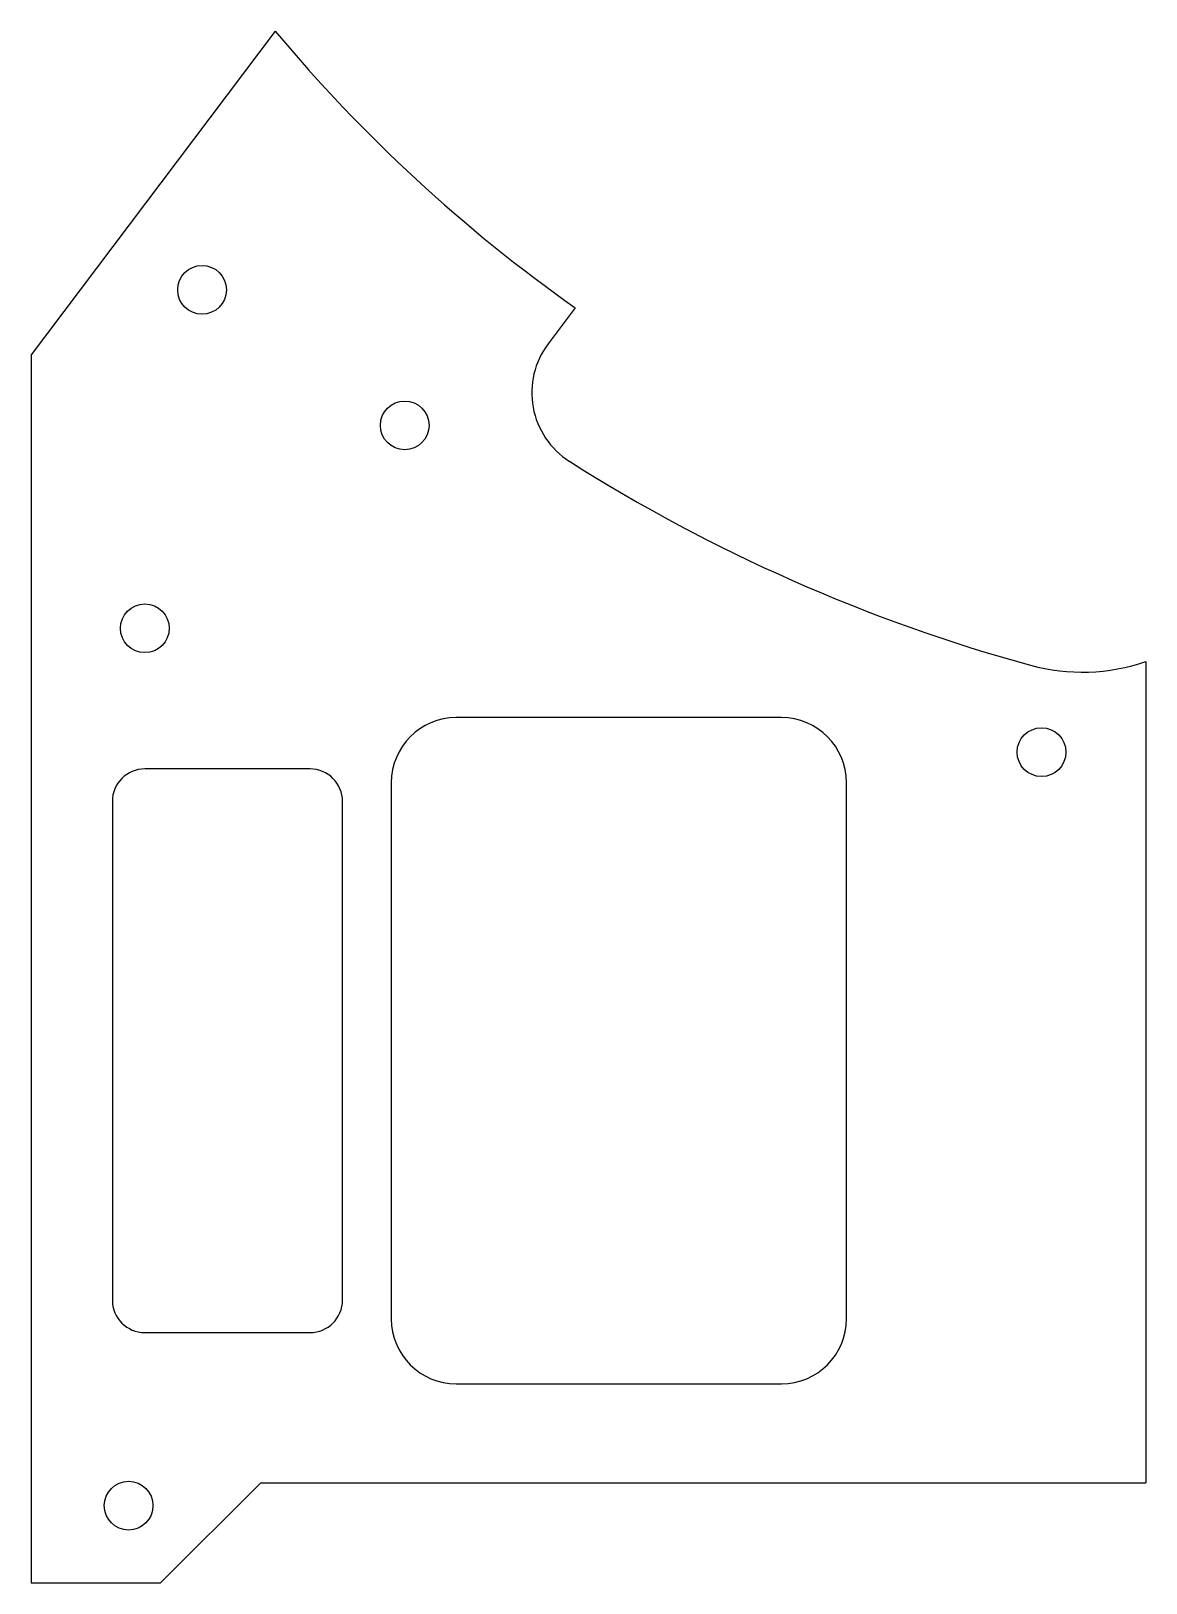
# Model space of a CAD drawing. Header units: millimetres. Extents: x -89.2 to -20.6, y -157.4 to -61.8.
import ezdxf

# ---------------------------------------------------------------- set-up
doc = ezdxf.new("R2010")
doc.units = ezdxf.units.MM

msp = doc.modelspace()

# ---------------------------------------------------------------- linework, layer by layer
at = {"color": 7, "linetype": 'Continuous', "lineweight": 25}
for p, q in [((-74.147, -61.84), (-89.16, -81.763)), ((-55.682, -78.877), (-57.351, -81.093)), ((-89.16, -81.763), (-89.16, -157.357)), ((-20.576, -100.64), (-20.576, -151.2)), ((-43, -104.1), (-63, -104.1)), ((-72, -107.253), (-82.16, -107.253)), ((-67, -108.1), (-67, -141.1)), ((-39, -141.1), (-39, -108.1)), ((-84.16, -109.253), (-84.16, -139.947)), ((-70, -139.947), (-70, -109.253)), ((-82.16, -141.947), (-72, -141.947)), ((-63, -145.1), (-43, -145.1)), ((-81.189, -157.357), (-75.032, -151.2)), ((-75.032, -151.2), (-20.576, -151.2)), ((-89.16, -157.357), (-81.189, -157.357))]:
    msp.add_line(p, q, dxfattribs=at)
for centre in [(-78.639, -77.771), (-66.172, -86.112), (-82.16, -98.6), (-27, -106.222), (-83.16, -152.6)]:
    msp.add_circle(centre, 1.5, dxfattribs=at)
for centre, radius, start, end in [((0, 0), 96.551, 219.82889, 234.78057), ((-53.358, -84.102), 5, 143, 237.60703), ((0, 0), 104.6, 237.60703, 254.65807), ((-24.5, -89.3), 12, 254.65807, 289.08582), ((-63, -108.1), 4, 90, 180), ((-43, -108.1), 4, 0, 90), ((-82.16, -109.253), 2, 90, 180), ((-72, -109.253), 2, 0, 90), ((-82.16, -139.947), 2, 180, 270), ((-72, -139.947), 2, 270, 0), ((-63, -141.1), 4, 180, 270), ((-43, -141.1), 4, 270, 0)]:
    msp.add_arc(centre, radius, start, end, dxfattribs=at)

doc.saveas('drawing.dxf')
